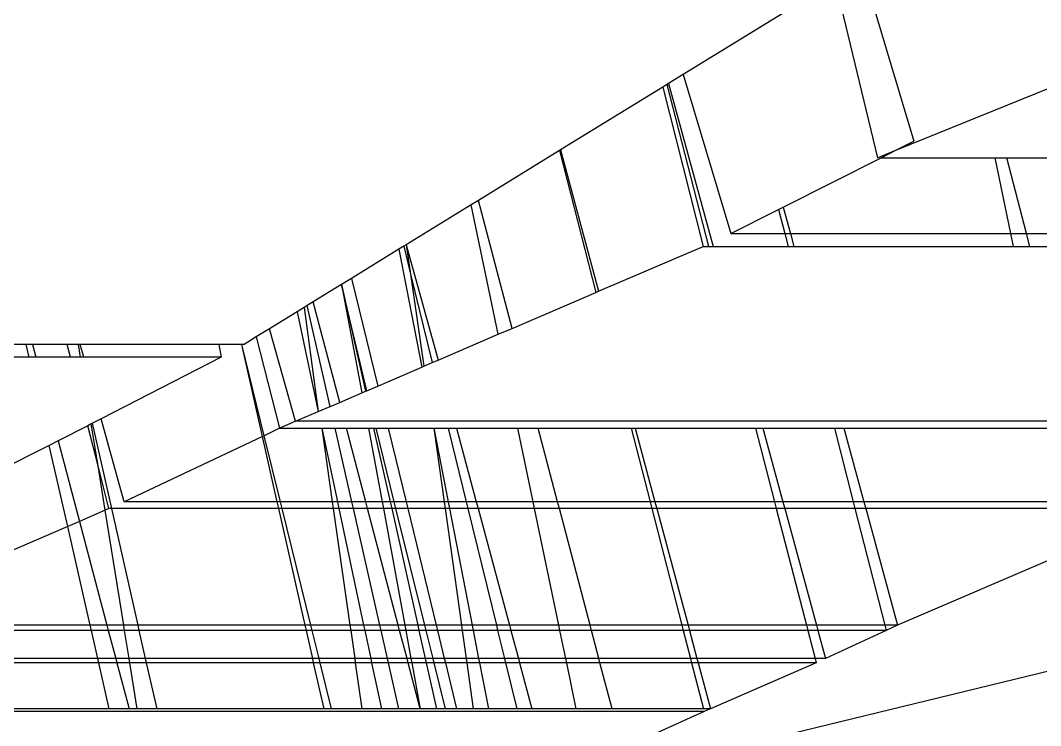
# Model space of a CAD drawing. Extents: x -24961 to 905641, y -154323 to 635957.
# Drawn here: x 438033.96 to 438056.56, y -143392.46 to -143376.85 of the extents above; entities that cross this region are included whole.
import ezdxf

# ---------------------------------------------------------------- set-up
doc = ezdxf.new("R2010")
doc.units = 0
doc.header["$LTSCALE"] = 1000
doc.header["$MEASUREMENT"] = 0

msp = doc.modelspace()

# ---------------------------------------------------------------- linework, layer by layer
for p, q in [((438052.586, -143375.623), (438053.75, -143379.525)), ((438052.005, -143375.979), (438048.643, -143378.045)), ((438052.005, -143375.979), (438052.947, -143379.89)), ((438053.353, -143379.725), (438062.154, -143376.149)), ((438048.643, -143378.045), (438048.316, -143378.246)), ((438048.643, -143378.045), (438049.694, -143381.567)), ((438048.187, -143378.326), (438045.926, -143379.715)), ((438048.278, -143378.27), (438048.187, -143378.326)), ((438048.187, -143378.326), (438049.083, -143381.852)), ((438048.316, -143378.246), (438048.278, -143378.27)), ((438048.278, -143378.27), (438049.203, -143381.852)), ((438048.316, -143378.246), (438049.301, -143381.852)), ((438053.353, -143379.725), (438053.75, -143379.525)), ((438045.898, -143379.732), (438044.105, -143380.833)), ((438045.926, -143379.715), (438045.898, -143379.732)), ((438045.898, -143379.732), (438046.709, -143382.87)), ((438045.926, -143379.715), (438046.765, -143382.846)), ((438052.947, -143379.89), (438053.353, -143379.725)), ((438053.025, -143379.89), (438053.353, -143379.725)), ((438050.857, -143380.981), (438053.025, -143379.89)), ((438053.025, -143379.89), (438055.548, -143379.89)), ((438055.898, -143381.567), (438055.548, -143379.89)), ((438055.548, -143379.89), (438055.808, -143379.89)), ((438056.243, -143381.567), (438055.808, -143379.89)), ((438055.808, -143379.89), (438057.41, -143379.89)), ((438044.105, -143380.833), (438043.945, -143380.931)), ((438044.85, -143383.667), (438044.105, -143380.833)), ((438043.945, -143380.931), (438042.508, -143381.815)), ((438044.544, -143383.799), (438043.945, -143380.931)), ((438049.694, -143381.567), (438050.755, -143381.033)), ((438050.755, -143381.033), (438050.857, -143380.981)), ((438050.755, -143381.033), (438050.891, -143381.567)), ((438050.857, -143380.981), (438051.017, -143381.567)), ((438049.694, -143381.567), (438050.891, -143381.567)), ((438050.891, -143381.567), (438050.964, -143381.852)), ((438050.891, -143381.567), (438051.017, -143381.567)), ((438051.017, -143381.567), (438051.095, -143381.852)), ((438051.017, -143381.567), (438055.898, -143381.567)), ((438055.957, -143381.852), (438055.898, -143381.567)), ((438055.898, -143381.567), (438056.243, -143381.567)), ((438056.317, -143381.852), (438056.243, -143381.567)), ((438056.243, -143381.567), (438057.839, -143381.567)), ((438042.344, -143381.916), (438041.293, -143382.561)), ((438042.451, -143381.85), (438042.344, -143381.916)), ((438042.344, -143381.916), (438042.852, -143384.525)), ((438042.508, -143381.815), (438042.451, -143381.85)), ((438042.451, -143381.85), (438042.601, -143382.464)), ((438042.508, -143381.815), (438043.217, -143384.368)), ((438042.508, -143381.815), (438042.601, -143382.464)), ((438046.765, -143382.846), (438049.083, -143381.852)), ((438049.083, -143381.852), (438049.203, -143381.852)), ((438049.203, -143381.852), (438049.301, -143381.852)), ((438049.301, -143381.852), (438050.964, -143381.852)), ((438050.964, -143381.852), (438051.095, -143381.852)), ((438051.095, -143381.852), (438055.957, -143381.852)), ((438055.957, -143381.852), (438056.317, -143381.852)), ((438056.317, -143381.852), (438057.911, -143381.852)), ((438042.601, -143382.464), (438042.896, -143384.506)), ((438042.601, -143382.464), (438043.081, -143384.426)), ((438041.073, -143382.696), (438040.448, -143383.08)), ((438041.293, -143382.561), (438041.073, -143382.696)), ((438041.073, -143382.696), (438041.603, -143385.061)), ((438041.631, -143385.048), (438041.073, -143382.696)), ((438041.073, -143382.696), (438041.526, -143385.093)), ((438041.293, -143382.561), (438041.875, -143384.944)), ((438044.85, -143383.667), (438046.709, -143382.87)), ((438046.709, -143382.87), (438046.765, -143382.846)), ((438040.448, -143383.08), (438040.313, -143383.163)), ((438041.033, -143385.305), (438040.448, -143383.08)), ((438040.089, -143383.301), (438039.481, -143383.674)), ((438040.243, -143383.206), (438040.089, -143383.301)), ((438040.089, -143383.301), (438040.558, -143385.509)), ((438040.313, -143383.163), (438040.243, -143383.206)), ((438040.243, -143383.206), (438040.558, -143385.509)), ((438040.821, -143385.396), (438040.313, -143383.163)), ((438039.481, -143383.674), (438039.185, -143383.856)), ((438040.052, -143385.718), (438039.481, -143383.674)), ((438043.217, -143384.368), (438044.544, -143383.799)), ((438044.544, -143383.799), (438044.85, -143383.667)), ((438034.092, -143384.021), (438031.773, -143384.021)), ((438034.157, -143384.308), (438034.092, -143384.021)), ((438034.23, -143384.021), (438034.092, -143384.021)), ((438034.23, -143384.021), (438034.306, -143384.308)), ((438034.994, -143384.021), (438034.23, -143384.021)), ((438035.067, -143384.308), (438034.994, -143384.021)), ((438035.247, -143384.021), (438034.994, -143384.021)), ((438035.294, -143384.308), (438035.247, -143384.021)), ((438035.286, -143384.021), (438035.247, -143384.021)), ((438035.367, -143384.308), (438035.286, -143384.021)), ((438038.356, -143384.021), (438035.286, -143384.021)), ((438038.356, -143384.021), (438038.408, -143384.308)), ((438038.862, -143384.021), (438038.356, -143384.021)), ((438039.361, -143386.044), (438038.862, -143384.021)), ((438039.323, -143386.062), (438038.862, -143384.021)), ((438038.918, -143384.021), (438038.862, -143384.021)), ((438039.185, -143383.856), (438038.918, -143384.021)), ((438039.185, -143383.856), (438039.699, -143385.877)), ((438034.157, -143384.308), (438031.835, -143384.308)), ((438034.306, -143384.308), (438034.157, -143384.308)), ((438035.067, -143384.308), (438034.306, -143384.308)), ((438035.294, -143384.308), (438035.067, -143384.308)), ((438035.367, -143384.308), (438035.294, -143384.308)), ((438038.408, -143384.308), (438035.367, -143384.308)), ((438038.408, -143384.308), (438035.748, -143385.671)), ((438042.852, -143384.525), (438042.896, -143384.506)), ((438042.896, -143384.506), (438043.081, -143384.426)), ((438043.081, -143384.426), (438043.217, -143384.368)), ((438041.875, -143384.944), (438042.852, -143384.525)), ((438041.631, -143385.048), (438041.875, -143384.944)), ((438041.033, -143385.305), (438041.526, -143385.093)), ((438041.526, -143385.093), (438041.603, -143385.061)), ((438041.603, -143385.061), (438041.631, -143385.048)), ((438040.558, -143385.509), (438040.821, -143385.396)), ((438040.821, -143385.396), (438041.033, -143385.305)), ((438040.052, -143385.718), (438040.558, -143385.509)), ((438035.454, -143385.822), (438034.796, -143386.159)), ((438035.531, -143385.782), (438035.454, -143385.822)), ((438035.681, -143386.711), (438035.454, -143385.822)), ((438035.557, -143385.769), (438035.531, -143385.782)), ((438035.681, -143386.711), (438035.531, -143385.782)), ((438035.748, -143385.671), (438035.557, -143385.769)), ((438035.985, -143387.658), (438035.557, -143385.769)), ((438036.26, -143387.506), (438035.748, -143385.671)), ((438039.876, -143385.801), (438039.699, -143385.877)), ((438040.052, -143385.718), (438039.876, -143385.801)), ((438063.524, -143385.718), (438040.052, -143385.718)), ((438039.323, -143386.062), (438036.26, -143387.506)), ((438039.361, -143386.044), (438039.323, -143386.062)), ((438039.65, -143387.506), (438039.323, -143386.062)), ((438039.699, -143385.877), (438039.361, -143386.044)), ((438039.722, -143387.506), (438039.361, -143386.044)), ((438039.699, -143385.877), (438040.636, -143385.877)), ((438040.636, -143385.877), (438040.982, -143387.506)), ((438040.636, -143385.877), (438040.869, -143387.506)), ((438040.636, -143385.877), (438040.931, -143385.877)), ((438041.301, -143387.506), (438040.931, -143385.877)), ((438040.931, -143385.877), (438041.184, -143385.877)), ((438041.612, -143387.506), (438041.184, -143385.877)), ((438041.184, -143385.877), (438041.672, -143385.877)), ((438041.672, -143385.877), (438041.972, -143387.506)), ((438041.672, -143385.877), (438041.785, -143385.877)), ((438041.785, -143385.877), (438042.15, -143387.506)), ((438041.785, -143385.877), (438041.837, -143385.877)), ((438042.241, -143387.506), (438041.837, -143385.877)), ((438041.837, -143385.877), (438042.103, -143385.877)), ((438042.103, -143385.877), (438042.502, -143387.506)), ((438042.103, -143385.877), (438043.115, -143385.877)), ((438043.115, -143385.877), (438043.433, -143387.506)), ((438043.115, -143385.877), (438043.345, -143387.506)), ((438043.115, -143385.877), (438043.436, -143385.877)), ((438043.436, -143385.877), (438043.834, -143387.506)), ((438043.436, -143385.877), (438043.622, -143385.877)), ((438043.622, -143385.877), (438044.059, -143387.506)), ((438043.622, -143385.877), (438044.977, -143385.877)), ((438045.317, -143387.506), (438044.977, -143385.877)), ((438044.977, -143385.877), (438045.431, -143385.877)), ((438045.86, -143387.506), (438045.431, -143385.877)), ((438045.431, -143385.877), (438047.485, -143385.877)), ((438047.485, -143385.877), (438047.906, -143387.506)), ((438047.485, -143385.877), (438047.578, -143385.877)), ((438047.578, -143385.877), (438048.015, -143387.506)), ((438047.578, -143385.877), (438050.243, -143385.877)), ((438050.243, -143385.877), (438050.664, -143387.506)), ((438050.243, -143385.877), (438050.402, -143385.877)), ((438050.402, -143385.877), (438050.847, -143387.506)), ((438050.402, -143385.877), (438051.992, -143385.877)), ((438051.992, -143385.877), (438052.408, -143387.506)), ((438051.992, -143385.877), (438052.196, -143385.877)), ((438052.196, -143385.877), (438052.641, -143387.506)), ((438052.196, -143385.877), (438056.797, -143385.877)), ((438034.601, -143386.259), (438032.484, -143387.321)), ((438034.796, -143386.159), (438034.601, -143386.259)), ((438035.009, -143388.052), (438034.601, -143386.259)), ((438034.796, -143386.159), (438035.268, -143387.94)), ((438035.922, -143387.658), (438035.681, -143386.711)), ((438035.839, -143387.694), (438035.681, -143386.711)), ((438035.922, -143387.658), (438035.839, -143387.694)), ((438035.985, -143387.658), (438035.922, -143387.658)), ((438039.684, -143387.658), (438035.985, -143387.658)), ((438036.569, -143390.242), (438035.985, -143387.658)), ((438039.65, -143387.506), (438036.26, -143387.506)), ((438039.684, -143387.658), (438039.65, -143387.506)), ((438039.722, -143387.506), (438039.65, -143387.506)), ((438040.268, -143390.242), (438039.684, -143387.658)), ((438039.76, -143387.658), (438039.684, -143387.658)), ((438039.76, -143387.658), (438039.722, -143387.506)), ((438040.869, -143387.506), (438039.722, -143387.506)), ((438040.397, -143390.242), (438039.76, -143387.658)), ((438040.891, -143387.658), (438039.76, -143387.658)), ((438040.869, -143387.506), (438040.891, -143387.658)), ((438040.982, -143387.506), (438040.869, -143387.506)), ((438040.891, -143387.658), (438041.26, -143390.242)), ((438041.014, -143387.658), (438040.891, -143387.658)), ((438040.982, -143387.506), (438041.014, -143387.658)), ((438041.301, -143387.506), (438040.982, -143387.506)), ((438041.014, -143387.658), (438041.563, -143390.242)), ((438041.336, -143387.658), (438041.014, -143387.658)), ((438041.336, -143387.658), (438041.301, -143387.506)), ((438041.612, -143387.506), (438041.301, -143387.506)), ((438041.924, -143390.242), (438041.336, -143387.658)), ((438041.652, -143387.658), (438041.336, -143387.658)), ((438041.652, -143387.658), (438041.612, -143387.506)), ((438041.972, -143387.506), (438041.612, -143387.506)), ((438042.331, -143390.242), (438041.652, -143387.658)), ((438042, -143387.658), (438041.652, -143387.658)), ((438041.972, -143387.506), (438042, -143387.658)), ((438042.15, -143387.506), (438041.972, -143387.506)), ((438042, -143387.658), (438042.476, -143390.242)), ((438042.184, -143387.658), (438042, -143387.658)), ((438042.15, -143387.506), (438042.184, -143387.658)), ((438042.241, -143387.506), (438042.15, -143387.506)), ((438042.184, -143387.658), (438042.762, -143390.242)), ((438042.278, -143387.658), (438042.184, -143387.658)), ((438042.278, -143387.658), (438042.241, -143387.506)), ((438042.502, -143387.506), (438042.241, -143387.506)), ((438042.919, -143390.242), (438042.278, -143387.658)), ((438042.539, -143387.658), (438042.278, -143387.658)), ((438042.502, -143387.506), (438042.539, -143387.658)), ((438043.345, -143387.506), (438042.502, -143387.506)), ((438042.539, -143387.658), (438043.17, -143390.242)), ((438043.366, -143387.658), (438042.539, -143387.658)), ((438043.345, -143387.506), (438043.366, -143387.658)), ((438043.433, -143387.506), (438043.345, -143387.506)), ((438043.366, -143387.658), (438043.73, -143390.242)), ((438043.462, -143387.658), (438043.366, -143387.658)), ((438043.433, -143387.506), (438043.462, -143387.658)), ((438043.834, -143387.506), (438043.433, -143387.506)), ((438043.462, -143387.658), (438043.966, -143390.242)), ((438043.872, -143387.658), (438043.462, -143387.658)), ((438043.834, -143387.506), (438043.872, -143387.658)), ((438044.059, -143387.506), (438043.834, -143387.506)), ((438043.872, -143387.658), (438044.503, -143390.242)), ((438044.1, -143387.658), (438043.872, -143387.658)), ((438044.059, -143387.506), (438044.1, -143387.658)), ((438045.317, -143387.506), (438044.059, -143387.506)), ((438044.1, -143387.658), (438044.793, -143390.242)), ((438045.349, -143387.658), (438044.1, -143387.658)), ((438045.349, -143387.658), (438045.317, -143387.506)), ((438045.86, -143387.506), (438045.317, -143387.506)), ((438045.888, -143390.242), (438045.349, -143387.658)), ((438045.9, -143387.658), (438045.349, -143387.658)), ((438045.9, -143387.658), (438045.86, -143387.506)), ((438047.906, -143387.506), (438045.86, -143387.506)), ((438046.579, -143390.242), (438045.9, -143387.658)), ((438047.946, -143387.658), (438045.9, -143387.658)), ((438047.906, -143387.506), (438047.946, -143387.658)), ((438048.015, -143387.506), (438047.906, -143387.506)), ((438047.946, -143387.658), (438048.613, -143390.242)), ((438048.056, -143387.658), (438047.946, -143387.658)), ((438048.015, -143387.506), (438048.056, -143387.658)), ((438050.664, -143387.506), (438048.015, -143387.506)), ((438048.056, -143387.658), (438048.748, -143390.242)), ((438050.703, -143387.658), (438048.056, -143387.658)), ((438050.664, -143387.506), (438050.703, -143387.658)), ((438050.847, -143387.506), (438050.664, -143387.506)), ((438050.703, -143387.658), (438051.371, -143390.242)), ((438050.889, -143387.658), (438050.703, -143387.658)), ((438050.847, -143387.506), (438050.889, -143387.658)), ((438052.408, -143387.506), (438050.847, -143387.506)), ((438050.889, -143387.658), (438051.595, -143390.242)), ((438052.446, -143387.658), (438050.889, -143387.658)), ((438052.408, -143387.506), (438052.446, -143387.658)), ((438052.641, -143387.506), (438052.408, -143387.506)), ((438052.446, -143387.658), (438053.106, -143390.242)), ((438052.683, -143387.658), (438052.446, -143387.658)), ((438052.641, -143387.506), (438052.683, -143387.658)), ((438057.137, -143387.506), (438052.641, -143387.506)), ((438052.683, -143387.658), (438053.389, -143390.242)), ((438057.168, -143387.658), (438052.683, -143387.658)), ((438035.839, -143387.694), (438035.268, -143387.94)), ((438036.249, -143390.242), (438035.839, -143387.694)), ((438035.009, -143388.052), (438031.855, -143389.411)), ((438035.268, -143387.94), (438035.009, -143388.052)), ((438035.508, -143390.242), (438035.009, -143388.052)), ((438035.268, -143387.94), (438035.877, -143390.242)), ((438057.352, -143388.538), (438053.389, -143390.242)), ((438035.508, -143390.242), (438032.075, -143390.242)), ((438035.534, -143390.355), (438032.105, -143390.355)), ((438035.534, -143390.355), (438035.508, -143390.242)), ((438035.877, -143390.242), (438035.508, -143390.242)), ((438035.675, -143390.976), (438035.534, -143390.355)), ((438035.907, -143390.355), (438035.534, -143390.355)), ((438035.877, -143390.242), (438035.907, -143390.355)), ((438036.249, -143390.242), (438035.877, -143390.242)), ((438035.907, -143390.355), (438036.072, -143390.976)), ((438036.267, -143390.355), (438035.907, -143390.355)), ((438036.267, -143390.355), (438036.249, -143390.242)), ((438036.569, -143390.242), (438036.249, -143390.242)), ((438036.367, -143390.976), (438036.267, -143390.355)), ((438036.594, -143390.355), (438036.267, -143390.355)), ((438036.594, -143390.355), (438036.569, -143390.242)), ((438040.268, -143390.242), (438036.569, -143390.242)), ((438036.735, -143390.976), (438036.594, -143390.355)), ((438040.294, -143390.355), (438036.594, -143390.355)), ((438040.294, -143390.355), (438040.268, -143390.242)), ((438040.397, -143390.242), (438040.268, -143390.242)), ((438040.435, -143390.976), (438040.294, -143390.355)), ((438040.425, -143390.355), (438040.294, -143390.355)), ((438040.425, -143390.355), (438040.397, -143390.242)), ((438041.26, -143390.242), (438040.397, -143390.242)), ((438040.578, -143390.976), (438040.425, -143390.355)), ((438041.277, -143390.355), (438040.425, -143390.355)), ((438041.26, -143390.242), (438041.277, -143390.355)), ((438041.563, -143390.242), (438041.26, -143390.242)), ((438041.277, -143390.355), (438041.365, -143390.976)), ((438041.587, -143390.355), (438041.277, -143390.355)), ((438041.563, -143390.242), (438041.587, -143390.355)), ((438041.924, -143390.242), (438041.563, -143390.242)), ((438041.587, -143390.355), (438041.719, -143390.976)), ((438041.95, -143390.355), (438041.587, -143390.355)), ((438041.95, -143390.355), (438041.924, -143390.242)), ((438042.331, -143390.242), (438041.924, -143390.242)), ((438042.091, -143390.976), (438041.95, -143390.355)), ((438042.361, -143390.355), (438041.95, -143390.355)), ((438042.361, -143390.355), (438042.331, -143390.242)), ((438042.476, -143390.242), (438042.331, -143390.242)), ((438042.524, -143390.976), (438042.361, -143390.355)), ((438042.497, -143390.355), (438042.361, -143390.355)), ((438042.476, -143390.242), (438042.497, -143390.355)), ((438042.762, -143390.242), (438042.476, -143390.242)), ((438042.497, -143390.355), (438042.612, -143390.976)), ((438042.788, -143390.355), (438042.497, -143390.355)), ((438042.762, -143390.242), (438042.788, -143390.355)), ((438042.919, -143390.242), (438042.762, -143390.242)), ((438042.788, -143390.355), (438042.927, -143390.976)), ((438042.947, -143390.355), (438042.788, -143390.355)), ((438042.947, -143390.355), (438042.919, -143390.242)), ((438043.17, -143390.242), (438042.919, -143390.242)), ((438043.101, -143390.976), (438042.947, -143390.355)), ((438043.198, -143390.355), (438042.947, -143390.355)), ((438043.17, -143390.242), (438043.198, -143390.355)), ((438043.73, -143390.242), (438043.17, -143390.242)), ((438043.198, -143390.355), (438043.35, -143390.976)), ((438043.746, -143390.355), (438043.198, -143390.355)), ((438043.73, -143390.242), (438043.746, -143390.355)), ((438043.966, -143390.242), (438043.73, -143390.242)), ((438043.746, -143390.355), (438043.834, -143390.976)), ((438043.988, -143390.355), (438043.746, -143390.355)), ((438043.966, -143390.242), (438043.988, -143390.355)), ((438044.503, -143390.242), (438043.966, -143390.242)), ((438043.988, -143390.355), (438044.109, -143390.976)), ((438044.531, -143390.355), (438043.988, -143390.355)), ((438044.503, -143390.242), (438044.531, -143390.355)), ((438044.793, -143390.242), (438044.503, -143390.242)), ((438044.531, -143390.355), (438044.683, -143390.976)), ((438044.823, -143390.355), (438044.531, -143390.355)), ((438044.793, -143390.242), (438044.823, -143390.355)), ((438045.888, -143390.242), (438044.793, -143390.242)), ((438044.823, -143390.355), (438044.99, -143390.976)), ((438045.911, -143390.355), (438044.823, -143390.355)), ((438045.911, -143390.355), (438045.888, -143390.242)), ((438046.579, -143390.242), (438045.888, -143390.242)), ((438046.041, -143390.976), (438045.911, -143390.355)), ((438046.608, -143390.355), (438045.911, -143390.355)), ((438046.608, -143390.355), (438046.579, -143390.242)), ((438048.613, -143390.242), (438046.579, -143390.242)), ((438046.772, -143390.976), (438046.608, -143390.355)), ((438048.642, -143390.355), (438046.608, -143390.355)), ((438048.613, -143390.242), (438048.642, -143390.355)), ((438048.748, -143390.242), (438048.613, -143390.242)), ((438048.642, -143390.355), (438048.803, -143390.976)), ((438048.779, -143390.355), (438048.642, -143390.355)), ((438048.748, -143390.242), (438048.779, -143390.355)), ((438051.371, -143390.242), (438048.748, -143390.242)), ((438048.779, -143390.355), (438048.945, -143390.976)), ((438051.4, -143390.355), (438048.779, -143390.355)), ((438051.371, -143390.242), (438051.4, -143390.355)), ((438051.595, -143390.242), (438051.371, -143390.242)), ((438051.4, -143390.355), (438051.561, -143390.976)), ((438051.626, -143390.355), (438051.4, -143390.355)), ((438051.595, -143390.242), (438051.626, -143390.355)), ((438053.106, -143390.242), (438051.595, -143390.242)), ((438051.626, -143390.355), (438051.796, -143390.976)), ((438053.135, -143390.355), (438051.626, -143390.355)), ((438053.135, -143390.355), (438051.796, -143390.976)), ((438053.106, -143390.242), (438053.135, -143390.355)), ((438053.389, -143390.242), (438053.106, -143390.242)), ((438053.262, -143390.3), (438053.135, -143390.355)), ((438053.389, -143390.242), (438053.262, -143390.3)), ((438035.675, -143390.976), (438032.27, -143390.976)), ((438035.696, -143391.071), (438035.675, -143390.976)), ((438036.072, -143390.976), (438035.675, -143390.976)), ((438036.072, -143390.976), (438036.097, -143391.071)), ((438036.367, -143390.976), (438036.072, -143390.976)), ((438036.383, -143391.071), (438036.367, -143390.976)), ((438036.735, -143390.976), (438036.367, -143390.976)), ((438036.756, -143391.071), (438036.735, -143390.976)), ((438040.435, -143390.976), (438036.735, -143390.976)), ((438040.456, -143391.071), (438040.435, -143390.976)), ((438040.578, -143390.976), (438040.435, -143390.976)), ((438040.602, -143391.071), (438040.578, -143390.976)), ((438041.365, -143390.976), (438040.578, -143390.976)), ((438041.365, -143390.976), (438041.379, -143391.071)), ((438041.719, -143390.976), (438041.365, -143390.976)), ((438041.719, -143390.976), (438041.739, -143391.071)), ((438042.091, -143390.976), (438041.719, -143390.976)), ((438042.113, -143391.071), (438042.091, -143390.976)), ((438042.524, -143390.976), (438042.091, -143390.976)), ((438042.549, -143391.071), (438042.524, -143390.976)), ((438042.612, -143390.976), (438042.524, -143390.976)), ((438042.612, -143390.976), (438042.629, -143391.071)), ((438042.927, -143390.976), (438042.612, -143390.976)), ((438042.927, -143390.976), (438042.948, -143391.071)), ((438043.101, -143390.976), (438042.927, -143390.976)), ((438043.124, -143391.071), (438043.101, -143390.976)), ((438043.35, -143390.976), (438043.101, -143390.976)), ((438043.35, -143390.976), (438043.373, -143391.071)), ((438043.834, -143390.976), (438043.35, -143390.976)), ((438043.834, -143390.976), (438043.847, -143391.071)), ((438044.109, -143390.976), (438043.834, -143390.976)), ((438044.109, -143390.976), (438044.127, -143391.071)), ((438044.683, -143390.976), (438044.109, -143390.976)), ((438044.683, -143390.976), (438044.706, -143391.071)), ((438044.99, -143390.976), (438044.683, -143390.976)), ((438044.99, -143390.976), (438045.015, -143391.071)), ((438046.041, -143390.976), (438044.99, -143390.976)), ((438046.061, -143391.071), (438046.041, -143390.976)), ((438046.772, -143390.976), (438046.041, -143390.976)), ((438046.797, -143391.071), (438046.772, -143390.976)), ((438048.803, -143390.976), (438046.772, -143390.976)), ((438047.536, -143393.483), (438057.86, -143390.972)), ((438048.803, -143390.976), (438048.827, -143391.071)), ((438048.945, -143390.976), (438048.803, -143390.976)), ((438048.945, -143390.976), (438048.971, -143391.071)), ((438051.561, -143390.976), (438048.945, -143390.976)), ((438051.561, -143390.976), (438051.585, -143391.071)), ((438051.796, -143390.976), (438051.561, -143390.976)), ((438035.696, -143391.071), (438032.295, -143391.071)), ((438035.928, -143392.09), (438035.696, -143391.071)), ((438036.097, -143391.071), (438035.696, -143391.071)), ((438036.097, -143391.071), (438036.367, -143392.09)), ((438036.383, -143391.071), (438036.097, -143391.071)), ((438036.547, -143392.09), (438036.383, -143391.071)), ((438036.756, -143391.071), (438036.383, -143391.071)), ((438036.987, -143392.09), (438036.756, -143391.071)), ((438040.456, -143391.071), (438036.756, -143391.071)), ((438040.687, -143392.09), (438040.456, -143391.071)), ((438040.602, -143391.071), (438040.456, -143391.071)), ((438040.853, -143392.09), (438040.602, -143391.071)), ((438041.379, -143391.071), (438040.602, -143391.071)), ((438041.379, -143391.071), (438041.525, -143392.09)), ((438041.739, -143391.071), (438041.379, -143391.071)), ((438041.739, -143391.071), (438041.956, -143392.09)), ((438042.113, -143391.071), (438041.739, -143391.071)), ((438042.345, -143392.09), (438042.113, -143391.071)), ((438042.549, -143391.071), (438042.113, -143391.071)), ((438042.817, -143392.09), (438042.549, -143391.071)), ((438042.629, -143391.071), (438042.549, -143391.071)), ((438042.629, -143391.071), (438042.817, -143392.09)), ((438042.948, -143391.071), (438042.629, -143391.071)), ((438042.948, -143391.071), (438043.176, -143392.09)), ((438043.124, -143391.071), (438042.948, -143391.071)), ((438043.377, -143392.09), (438043.124, -143391.071)), ((438043.373, -143391.071), (438043.124, -143391.071)), ((438043.373, -143391.071), (438043.622, -143392.09)), ((438043.847, -143391.071), (438043.373, -143391.071)), ((438043.847, -143391.071), (438043.991, -143392.09)), ((438044.127, -143391.071), (438043.847, -143391.071)), ((438044.127, -143391.071), (438044.326, -143392.09)), ((438044.706, -143391.071), (438044.127, -143391.071)), ((438044.706, -143391.071), (438044.955, -143392.09)), ((438045.015, -143391.071), (438044.706, -143391.071)), ((438045.015, -143391.071), (438045.288, -143392.09)), ((438046.061, -143391.071), (438045.015, -143391.071)), ((438046.274, -143392.09), (438046.061, -143391.071)), ((438046.797, -143391.071), (438046.061, -143391.071)), ((438047.064, -143392.09), (438046.797, -143391.071)), ((438048.827, -143391.071), (438046.797, -143391.071)), ((438048.827, -143391.071), (438049.091, -143392.09)), ((438048.971, -143391.071), (438048.827, -143391.071)), ((438048.971, -143391.071), (438049.244, -143392.09)), ((438051.585, -143391.071), (438048.971, -143391.071)), ((438051.585, -143391.071), (438049.244, -143392.09)), ((438049.106, -143392.151), (438025.635, -143392.151)), ((438035.928, -143392.09), (438032.565, -143392.09)), ((438036.367, -143392.09), (438035.928, -143392.09)), ((438036.547, -143392.09), (438036.367, -143392.09)), ((438036.987, -143392.09), (438036.547, -143392.09)), ((438040.687, -143392.09), (438036.987, -143392.09)), ((438040.853, -143392.09), (438040.687, -143392.09)), ((438041.525, -143392.09), (438040.853, -143392.09)), ((438041.956, -143392.09), (438041.525, -143392.09)), ((438042.345, -143392.09), (438041.956, -143392.09)), ((438042.817, -143392.09), (438042.345, -143392.09)), ((438043.176, -143392.09), (438042.817, -143392.09)), ((438043.377, -143392.09), (438043.176, -143392.09)), ((438043.622, -143392.09), (438043.377, -143392.09)), ((438043.991, -143392.09), (438043.622, -143392.09)), ((438044.326, -143392.09), (438043.991, -143392.09)), ((438044.955, -143392.09), (438044.326, -143392.09)), ((438045.288, -143392.09), (438044.955, -143392.09)), ((438046.274, -143392.09), (438045.288, -143392.09)), ((438047.064, -143392.09), (438046.274, -143392.09)), ((438049.091, -143392.09), (438047.064, -143392.09)), ((438049.106, -143392.151), (438047.296, -143392.972)), ((438049.244, -143392.09), (438049.091, -143392.09)), ((438049.175, -143392.121), (438049.106, -143392.151)), ((438049.244, -143392.09), (438049.175, -143392.121))]:
    msp.add_line(p, q)

doc.saveas('drawing.dxf')
